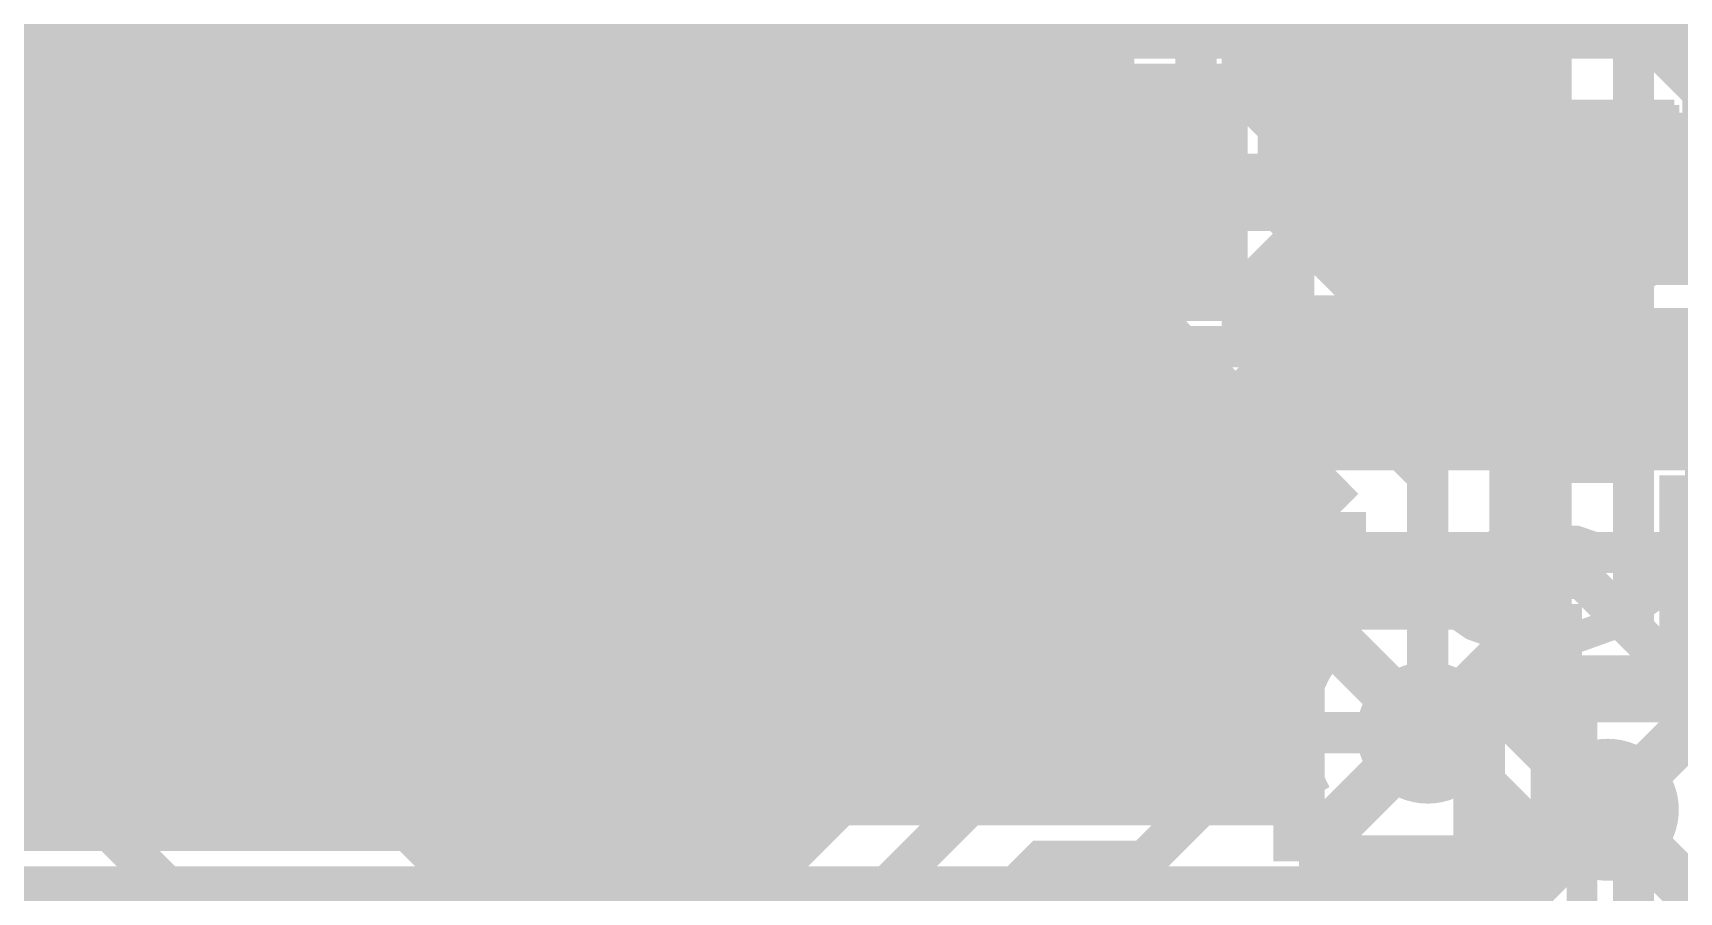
# Model space of a CAD drawing. Extents: x -1 to 119, y -42 to 51.
# Drawn here: x 40.87 to 48.99, y 17.63 to 21.87 of the extents above; entities that cross this region are included whole.
import ezdxf

# ---------------------------------------------------------------- set-up
doc = ezdxf.new("R2010")
doc.units = 0
doc.header["$MEASUREMENT"] = 0
doc.layers.get('0').update_dxf_attribs({"linetype": 'CONTINUOUS'})
for name, color, linetype in [('22-304-0_BOT', 7, 'CONTINUOUS'), ('22-304-0_DRD', 7, 'CONTINUOUS'), ('22-304-0_GND', 6, 'CONTINUOUS'), ('22-304-0_IN1', 4, 'CONTINUOUS'), ('22-304-0_SMT', 5, 'CONTINUOUS'), ('22-304-0_SPT', 10, 'CONTINUOUS'), ('22-304-0_SST', 14, 'CONTINUOUS'), ('22-304-0_TOP', 9, 'CONTINUOUS'), ('THRUHOLE_TAP', 11, 'CONTINUOUS')]:
    doc.layers.add(name, color=color, linetype=linetype)

# ---------------------------------------------------------------- blocks, each defined once
blk = doc.blocks.new('ROUND_60')
at = {"const_width": 0.35052}
blk.add_lwpolyline([(-0.17526, 0, 1), (0.17526, 0, 1)], format="xyb", close=True, dxfattribs=at)
blk = doc.blocks.new('ROUND_57')
at = {"const_width": 0.35052}
blk.add_lwpolyline([(-0.17526, 0, 1), (0.17526, 0, 1)], format="xyb", close=True, dxfattribs=at)
blk = doc.blocks.new('ROUND_81')
at = {"const_width": 0.0635}
blk.add_lwpolyline([(-0.03175, 0, 1), (0.03175, 0, 1)], format="xyb", close=True, dxfattribs=at)
blk = doc.blocks.new('RECTANGLE_2')
blk.add_solid([(0.4826, 0.4064), (0.4826, -0.4064), (-0.4826, 0.4064), (-0.4826, -0.4064)])
blk = doc.blocks.new('RECTANGLE_6')
blk.add_solid([(0.4064, 0.4826), (0.4064, -0.4826), (-0.4064, 0.4826), (-0.4064, -0.4826)])
blk = doc.blocks.new('RECTANGLE_14')
blk.add_solid([(0.508, 0.635), (0.508, -0.635), (-0.508, 0.635), (-0.508, -0.635)])
blk = doc.blocks.new('ROUND_87')
at = {"const_width": 0.10033}
blk.add_lwpolyline([(-0.050164, 0, 1), (0.050164, 0, 1)], format="xyb", close=True, dxfattribs=at)

msp = doc.modelspace()

# ---------------------------------------------------------------- linework, layer by layer
at = {"layer": '22-304-0_BOT'}
for points, const_width in [([(41.2496, 42.6212), (41.2496, 18.0848)], 0.254), ([(41.4782, 42.6212), (41.4782, 18.0848)], 0.254), ([(41.7068, 42.6212), (41.7068, 18.0848)], 0.254), ([(43.307, 42.6212), (43.307, 18.0848)], 0.254), ([(43.5356, 42.6212), (43.5356, 18.0848)], 0.254), ([(43.7642, 42.6212), (43.7642, 18.0848)], 0.254), ([(43.9928, 42.6212), (43.9928, 18.0848)], 0.254), ([(44.2214, 42.6212), (44.2214, 18.0848)], 0.254), ([(44.45, 42.6212), (44.45, 18.0848)], 0.254), ([(44.6786, 42.6212), (44.6786, 18.0848)], 0.254), ([(44.9072, 42.6212), (44.9072, 18.0848)], 0.254), ([(45.1358, 42.6212), (45.1358, 18.0848)], 0.254), ([(47.1932, 42.6212), (47.1932, 20.8534)], 0.254), ([(47.4218, 42.6212), (47.4218, 20.6248)], 0.254), ([(47.6504, 42.6212), (47.6504, 20.3962)], 0.254), ([(47.879, 42.6212), (47.879, 20.1676)], 0.254), ([(48.1076, 42.6212), (48.1076, 19.92884)], 0.254), ([(48.3362, 42.6212), (48.3362, 18.76298)], 0.254), ([(41.021, 40.82288), (41.021, 18.0848)], 0.254), ([(40.7924, 40.65524), (40.7924, 18.0848)], 0.254), ([(43.0784, 39.33444), (43.0784, 18.0848)], 0.254), ([(41.9354, 39.01694), (41.9354, 18.0848)], 0.254), ([(42.8498, 38.97122), (42.8498, 18.0848)], 0.254), ([(42.164, 38.86708), (42.164, 18.0848)], 0.254), ([(42.3926, 38.81628), (42.3926, 18.0848)], 0.254), ([(42.6212, 38.84676), (42.6212, 18.0848)], 0.254), ([(50.673, 28.575), (48.768, 26.67), (48.768, 18.923), (49.911, 17.78), (49.911, 15.24), (49.149, 14.478), (49.149, 11.811), (48.006, 10.668), (32.385, 10.668), (30.353, 12.7), (28.067, 12.7), (26.67, 14.097)], 0.2032), ([(48.3362, 26.67), (48.3362, 18.923)], 0.254), ([(47.752, 18.415), (47.752, 19.685), (46.609, 20.828), (46.609, 22.225), (46.482, 22.352), (46.482, 24.384), (45.974, 24.892)], 0.2032), ([(45.3644, 24.58974), (45.3644, 18.0848)], 0.254), ([(45.593, 24.32812), (45.593, 18.0848)], 0.254), ([(45.8216, 24.22906), (45.8216, 18.0848)], 0.254), ([(46.0502, 22.352), (46.0502, 18.0848)], 0.254), ([(47.0408, 22.225), (47.0408, 21.0058)], 0.254), ([(46.1772, 22.04466), (46.1772, 20.828)], 0.254), ([(46.1772, 21.8186), (38.1127, 21.8186)], 0.254), ([(48.3362, 21.8186), (47.0408, 21.8186)], 0.254), ([(46.1772, 21.59), (38.1127, 21.59)], 0.254), ([(48.3362, 21.59), (47.0408, 21.59)], 0.254), ([(46.1772, 21.3614), (38.1127, 21.3614)], 0.254), ([(48.3362, 21.3614), (47.0408, 21.3614)], 0.254), ([(46.1772, 21.1328), (38.1127, 21.1328)], 0.254), ([(48.3362, 21.1328), (47.0408, 21.1328)], 0.254), ([(47.0408, 21.0058), (48.05172, 19.99488)], 0.254), ([(46.1772, 20.9042), (38.1127, 20.9042)], 0.254), ([(48.3362, 20.9042), (47.1424, 20.9042)], 0.254), ([(46.20514, 20.6756), (38.1127, 20.6756)], 0.254), ([(48.3362, 20.6756), (47.371, 20.6756)], 0.254), ([(46.2788, 20.5486), (46.2788, 18.0848)], 0.254), ([(46.3042, 20.5232), (47.3202, 19.50466)], 0.254), ([(46.37786, 20.447), (38.1254, 20.447)], 0.254), ([(48.3362, 20.447), (47.5996, 20.447)], 0.254), ([(46.5074, 20.31746), (46.5074, 18.0848)], 0.254), ([(46.60646, 20.2184), (38.354, 20.2184)], 0.254), ([(48.3362, 20.2184), (47.8282, 20.2184)], 0.254), ([(46.736, 20.08886), (46.736, 18.0848)], 0.254), ([(46.83506, 19.9898), (38.5826, 19.9898)], 0.254), ([(48.3362, 19.9898), (48.0568, 19.9898)], 0.254), ([(46.9646, 19.86026), (46.9646, 18.0848)], 0.254), ([(47.06366, 19.7612), (38.8112, 19.7612)], 0.254), ([(48.3362, 19.7612), (48.17618, 19.7612)], 0.254), ([(47.1932, 19.63166), (47.1932, 18.80108)], 0.254), ([(48.1838, 19.685), (48.1838, 18.94078)], 0.254), ([(47.29226, 19.5326), (39.0398, 19.5326)], 0.254), ([(48.3362, 19.5326), (48.1838, 19.5326)], 0.254), ([(47.3202, 19.50466), (47.3202, 18.94078)], 0.254), ([(47.3202, 19.304), (39.29888, 19.304)], 0.254), ([(48.3362, 19.304), (48.1838, 19.304)], 0.254), ([(47.3202, 19.0754), (39.39794, 19.0754)], 0.254), ([(48.3362, 19.0754), (48.1838, 19.0754)], 0.254), ([(47.22622, 18.8468), (39.41064, 18.8468)], 0.254), ([(48.34382, 18.8468), (48.27778, 18.8468)], 0.254), ([(48.41494, 18.67408), (48.38496, 18.66269)], 0.254), ([(47.10176, 18.6182), (39.34206, 18.6182)], 0.254), ([(47.07128, 18.3896), (39.15664, 18.3896)], 0.254), ([(47.12208, 18.161), (36.5887, 18.161)], 0.254), ([(47.15764, 18.0848), (39.243, 18.0848)], 0.254), ([(48.641, 18.034), (48.387, 18.034), (48.006, 17.653), (39.243, 17.653), (34.798, 13.208), (28.702, 13.208), (26.797, 15.113)], 0.2032)]:
    msp.add_lwpolyline(points, dxfattribs=dict(at, const_width=const_width))
at = {"layer": '22-304-0_BOT', "const_width": 0.254}
for points in [[(46.1772, 20.828, 0.1989124), (46.30367, 20.52267)], [(46.1772, 20.828, 0.1989124), (46.30367, 20.52267)], [(48.1838, 19.685, 0.1989124), (48.05733, 19.99033)], [(47.3202, 18.94078, 0.2244669), (47.07164, 18.415)], [(48.38446, 18.66392, 0.1277569), (48.18336, 18.94025)], [(48.3362, 18.923, 0.1547427), (48.41509, 18.67419)], [(47.07128, 18.415, 0.1274583), (47.15694, 18.08441)], [(48.641, 17.35328, 0.3146784), (49.27854, 17.80032)]]:
    msp.add_lwpolyline(points, format="xyb", dxfattribs=at)
at = {"layer": '22-304-0_DRD', "const_width": 0.254}
for points in [[(42.291, 21.717), (42.291, 20.447)], [(43.561, 21.717), (42.291, 21.717)], [(43.561, 21.717), (42.291, 20.447)], [(43.561, 20.447), (42.291, 21.717)], [(42.291, 21.717), (42.291, 20.447)], [(43.561, 21.717), (42.291, 21.717)], [(43.561, 21.717), (42.291, 20.447)], [(43.561, 20.447), (42.291, 21.717)], [(43.561, 20.447), (43.561, 21.717)], [(43.561, 20.447), (43.561, 21.717)], [(46.736, 21.717), (46.736, 20.447)], [(48.006, 21.717), (46.736, 21.717)], [(48.006, 21.717), (46.736, 20.447)], [(48.006, 20.447), (46.736, 21.717)], [(46.736, 21.717), (46.736, 20.447)], [(48.006, 21.717), (46.736, 21.717)], [(48.006, 21.717), (46.736, 20.447)], [(48.006, 20.447), (46.736, 21.717)], [(48.006, 20.447), (48.006, 21.717)], [(48.006, 20.447), (48.006, 21.717)], [(42.291, 20.447), (43.561, 20.447)], [(42.291, 20.447), (43.561, 20.447)], [(46.736, 20.447), (48.006, 20.447)], [(46.736, 20.447), (48.006, 20.447)], [(49.022, 19.685), (49.022, 18.415)], [(50.292, 19.685), (49.022, 19.685)], [(50.292, 19.685), (49.022, 18.415)], [(50.292, 18.415), (49.022, 19.685)], [(47.117, 19.05), (47.117, 17.78)], [(48.387, 19.05), (47.117, 19.05)], [(48.387, 19.05), (47.117, 17.78)], [(48.387, 17.78), (47.117, 19.05)], [(48.387, 17.78), (48.387, 19.05)], [(48.006, 18.669), (48.006, 17.399)], [(49.276, 18.669), (48.006, 18.669)], [(49.276, 18.669), (48.006, 17.399)], [(49.276, 17.399), (48.006, 18.669)], [(49.022, 18.415), (50.292, 18.415)], [(47.117, 17.78), (48.387, 17.78)]]:
    msp.add_lwpolyline(points, dxfattribs=at)
at = {"layer": '22-304-0_IN1'}
for points, const_width in [([(110.236, 39.243), (110.871, 38.608), (110.871, 34.29), (106.553, 29.972), (100.076, 29.972), (99.441, 30.607), (85.979, 30.607), (74.168, 18.796), (66.802, 18.796), (65.278, 20.32), (56.261, 20.32), (55.372, 19.431), (54.356, 19.431), (53.467, 20.32), (34.798, 20.32), (31.75, 17.272), (23.114, 17.272), (20.447, 19.939)], 0.2032), ([(71.12, 19.685), (71.12, 19.939), (70.993, 20.066), (68.072, 20.066), (66.167, 21.971), (61.214, 21.971), (60.706, 21.463), (49.53, 21.463), (49.149, 21.844), (34.544, 21.844), (32.385, 19.685), (31.115, 19.685), (30.48, 20.32), (25.273, 20.32), (25.019, 20.066), (24.257, 20.066), (22.3774, 21.9456), (21.9964, 21.9456), (21.971, 21.971)], 0.2032), ([(48.96866, 21.4122), (47.96536, 21.4122)], 0.254), ([(48.0568, 21.4122), (48.0568, 20.7518)], 0.254), ([(48.2854, 21.4122), (48.2854, 20.7518)], 0.254), ([(48.514, 21.4122), (48.514, 20.7518)], 0.254), ([(48.7426, 21.4122), (48.7426, 20.7518)], 0.254), ([(48.96866, 21.4122), (49.21758, 21.16328)], 0.254), ([(48.9712, 21.40966), (48.9712, 20.7518)], 0.254), ([(48.99406, 21.3868), (47.97806, 21.3868)], 0.254), ([(49.22266, 21.1582), (48.04664, 21.1582)], 0.254), ([(61.31306, 20.9296), (48.03394, 20.9296)], 0.254), ([(53.467, 20.7518), (47.96536, 20.7518)], 0.254), ([(23.749, 16.129), (24.384, 16.764), (31.877, 16.764), (34.925, 19.812), (52.832, 19.812), (53.213, 19.431), (53.213, 19.304)], 0.2032), ([(45.56506, 19.3802), (35.1028, 19.3802)], 0.254), ([(40.9702, 19.3802), (40.9702, 17.9578)], 0.254), ([(41.1988, 19.3802), (41.1988, 17.9578)], 0.254), ([(41.4274, 19.3802), (41.4274, 17.9578)], 0.254), ([(41.656, 19.3802), (41.656, 17.9578)], 0.254), ([(41.8846, 19.3802), (41.8846, 17.9578)], 0.254), ([(42.1132, 19.3802), (42.1132, 17.9578)], 0.254), ([(42.3418, 19.3802), (42.3418, 17.9578)], 0.254), ([(42.5704, 19.3802), (42.5704, 17.9578)], 0.254), ([(42.799, 19.3802), (42.799, 17.9578)], 0.254), ([(43.0276, 19.3802), (43.0276, 17.9578)], 0.254), ([(43.2562, 19.3802), (43.2562, 17.9578)], 0.254), ([(43.4848, 19.3802), (43.4848, 17.9578)], 0.254), ([(43.7134, 19.3802), (43.7134, 17.9578)], 0.254), ([(43.942, 19.3802), (43.942, 17.9578)], 0.254), ([(45.56506, 19.3802), (44.14266, 17.9578)], 0.254), ([(44.1706, 19.3802), (44.1706, 17.9832)], 0.254), ([(44.3992, 19.3802), (44.3992, 18.2118)], 0.254), ([(44.6278, 19.3802), (44.6278, 18.4404)], 0.254), ([(44.8564, 19.3802), (44.8564, 18.669)], 0.254), ([(45.085, 19.3802), (45.085, 18.8976)], 0.254), ([(45.3136, 19.3802), (45.3136, 19.1262)], 0.254), ([(45.5422, 19.3802), (45.5422, 19.3548)], 0.254), ([(45.51426, 19.3294), (35.052, 19.3294)], 0.254), ([(49.657, 19.05), (49.403, 19.304), (46.101, 19.304), (44.323, 17.526), (35.687, 17.526), (35.179, 17.018), (32.766, 17.018), (32.004, 16.256), (29.464, 16.256), (29.3116, 16.1036), (29.2354, 16.1036)], 0.2032), ([(45.28566, 19.1008), (34.8234, 19.1008)], 0.254), ([(45.05706, 18.8722), (34.5948, 18.8722)], 0.254), ([(44.82846, 18.6436), (34.3662, 18.6436)], 0.254), ([(44.59986, 18.415), (35.1663, 18.415)], 0.254), ([(44.37126, 18.1864), (35.46856, 18.1864)], 0.254), ([(53.1114, 18.2118), (53.1114, 18.0594), (51.816, 16.764), (49.403, 16.764), (48.768, 17.399), (48.768, 17.907), (48.641, 18.034)], 0.2032), ([(44.14266, 17.9578), (35.58032, 17.9578)], 0.254), ([(44.14266, 17.9578), (35.687, 17.9578)], 0.254)]:
    msp.add_lwpolyline(points, dxfattribs=dict(at, const_width=const_width))
at = {"layer": '22-304-0_IN1', "const_width": 0.254}
for points in [[(48.05172, 21.082, 0.127458), (47.96606, 21.41259)], [(48.05172, 21.082, 0.127458), (47.96606, 21.41259)], [(47.96536, 20.7518, 0.1274582), (48.05092, 21.082)], [(47.96536, 20.7518, 0.1274582), (48.05092, 21.082)]]:
    msp.add_lwpolyline(points, format="xyb", dxfattribs=at)
at = {"layer": '22-304-0_SST', "const_width": 0.1524}
for points in [[(38.608, 19.939), (42.672, 19.939), (42.672, 24.511), (40.894, 24.511), (40.64, 24.257), (40.386, 24.511), (38.608, 24.511), (38.608, 19.939)], [(43.053, 19.939), (47.117, 19.939), (47.117, 24.511), (45.339, 24.511), (45.085, 24.257), (44.831, 24.511), (43.053, 24.511), (43.053, 19.939)], [(49.0855, 21.3995), (49.0855, 24.3205), (47.4472, 24.3205), (47.4472, 21.3995), (49.0855, 21.3995)], [(48.31842, 21.03628), (48.31842, 20.68068), (48.48606, 20.5613), (48.65624, 20.5613), (48.82642, 20.68068), (48.82642, 21.03628), (47.81042, 21.03628)], [(48.31842, 20.7391), (47.81042, 20.5613)], [(47.81042, 19.7231), (47.81042, 20.19808), (48.48606, 19.7231), (48.65624, 19.7231), (48.82642, 19.78406), (48.82642, 20.13966), (48.65624, 20.19808)], [(45.9105, 19.8755), (42.9895, 19.8755), (42.9895, 18.2372), (45.9105, 18.2372), (45.9105, 19.8755)], [(41.48836, 18.47342), (41.01592, 18.47342), (41.48836, 19.14906), (41.48836, 19.31924), (41.42994, 19.48942), (41.07434, 19.48942), (41.01592, 19.31924)], [(42.32656, 18.47342), (41.85412, 18.47342), (42.32656, 19.14906), (42.32656, 19.31924), (42.26814, 19.48942), (41.91254, 19.48942), (41.85412, 19.31924)], [(47.81042, 19.18208), (47.97806, 19.30146), (48.14824, 19.35988), (48.48606, 19.35988), (48.65624, 19.30146), (48.82642, 19.18208), (48.82642, 19.0627), (48.65624, 18.94586), (48.48606, 18.8849), (48.14824, 18.8849), (47.97806, 18.94586), (47.81042, 19.0627), (47.81042, 19.18208)], [(53.086, 14.478), (53.086, 18.542), (48.514, 18.542), (48.514, 16.764), (48.768, 16.51), (48.514, 16.256), (48.514, 14.478), (53.086, 14.478)]]:
    msp.add_lwpolyline(points, dxfattribs=at)
at = {"layer": '22-304-0_TOP'}
for points, const_width in [([(55.88, 21.5138), (49.4792, 21.5138), (48.8442, 22.1488), (48.26, 22.1488)], 0.635), ([(43.7388, 19.05), (43.688, 19.05), (43.053, 19.685), (34.036, 19.685), (32.131, 21.59), (29.84246, 21.59), (29.35224, 21.08962), (27.9019, 21.08962)], 0.2032), ([(42.926, 21.082), (41.656, 21.082)], 0.381), ([(42.926, 21.082), (41.656, 21.082)], 0.381), ([(44.069, 21.082), (43.7388, 20.7518), (43.7388, 19.05)], 0.381), ([(46.101, 21.082), (47.371, 21.082)], 0.381), ([(47.371, 21.082), (46.101, 21.082)], 0.381), ([(45.1612, 19.05), (46.101, 19.05), (47.244, 20.193), (54.991, 20.193)], 0.635), ([(37.465, 18.9738), (37.5158, 18.923), (38.735, 18.923), (42.037, 18.923), (42.926, 18.034), (44.45, 18.034), (45.212, 18.796), (45.212, 18.9992), (45.1612, 19.05)], 0.635), ([(27.9019, 18.08734), (29.02966, 18.08734), (30.226, 16.891), (35.306, 16.891), (36.576, 18.161), (41.021, 18.161), (41.783, 17.399), (44.831, 17.399), (45.847, 18.415), (46.355, 18.415), (47.117, 19.177), (48.514, 19.177), (49.403, 18.288), (50.419, 18.288), (51.054, 18.923), (51.054, 19.05)], 0.2032), ([(27.9019, 17.58696), (28.89504, 17.58696), (30.099, 16.383), (35.433, 16.383), (36.449, 17.399), (41.021, 17.399), (41.529, 16.891), (44.958, 16.891), (45.847, 17.78), (46.355, 17.78), (46.99, 18.415), (47.752, 18.415)], 0.2032)]:
    msp.add_lwpolyline(points, dxfattribs=dict(at, const_width=const_width))

# ---------------------------------------------------------------- block references
at = {"layer": '22-304-0_BOT'}
for p in [(42.926, 21.082), (47.371, 21.082), (47.752, 18.415), (48.641, 18.034)]:
    msp.add_blockref('ROUND_60', p, dxfattribs=at)
at = {"layer": '22-304-0_GND'}
for name, p in [('ROUND_81', (42.926, 21.082)), ('ROUND_81', (47.371, 21.082)), ('ROUND_57', (47.752, 18.415)), ('ROUND_57', (48.641, 18.034))]:
    msp.add_blockref(name, p, dxfattribs=at)
at = {"layer": '22-304-0_IN1'}
for p in [(42.926, 21.082), (47.371, 21.082), (47.752, 18.415), (48.641, 18.034)]:
    msp.add_blockref('ROUND_60', p, dxfattribs=at)
at = {"layer": '22-304-0_SMT'}
for name, p in [('RECTANGLE_2', (48.26, 22.1488)), ('RECTANGLE_14', (41.656, 21.082)), ('RECTANGLE_14', (44.069, 21.082)), ('RECTANGLE_14', (46.101, 21.082)), ('RECTANGLE_6', (43.7388, 19.05)), ('RECTANGLE_6', (45.1612, 19.05))]:
    msp.add_blockref(name, p, dxfattribs=at)
at = {"layer": '22-304-0_SPT'}
for name, p in [('RECTANGLE_2', (48.26, 22.1488)), ('RECTANGLE_14', (41.656, 21.082)), ('RECTANGLE_14', (44.069, 21.082)), ('RECTANGLE_14', (46.101, 21.082)), ('RECTANGLE_6', (43.7388, 19.05)), ('RECTANGLE_6', (45.1612, 19.05))]:
    msp.add_blockref(name, p, dxfattribs=at)
at = {"layer": '22-304-0_TOP'}
for name, p in [('RECTANGLE_2', (48.26, 22.1488)), ('RECTANGLE_14', (41.656, 21.082)), ('RECTANGLE_14', (44.069, 21.082)), ('RECTANGLE_14', (46.101, 21.082)), ('ROUND_60', (42.926, 21.082)), ('ROUND_60', (47.371, 21.082)), ('RECTANGLE_6', (43.7388, 19.05)), ('RECTANGLE_6', (45.1612, 19.05)), ('ROUND_60', (47.752, 18.415)), ('ROUND_60', (48.641, 18.034))]:
    msp.add_blockref(name, p, dxfattribs=at)
at = {"layer": 'THRUHOLE_TAP'}
for p in [(42.926, 21.082), (47.371, 21.082), (47.752, 18.415), (48.641, 18.034)]:
    msp.add_blockref('ROUND_87', p, dxfattribs=at)

doc.saveas('drawing.dxf')
